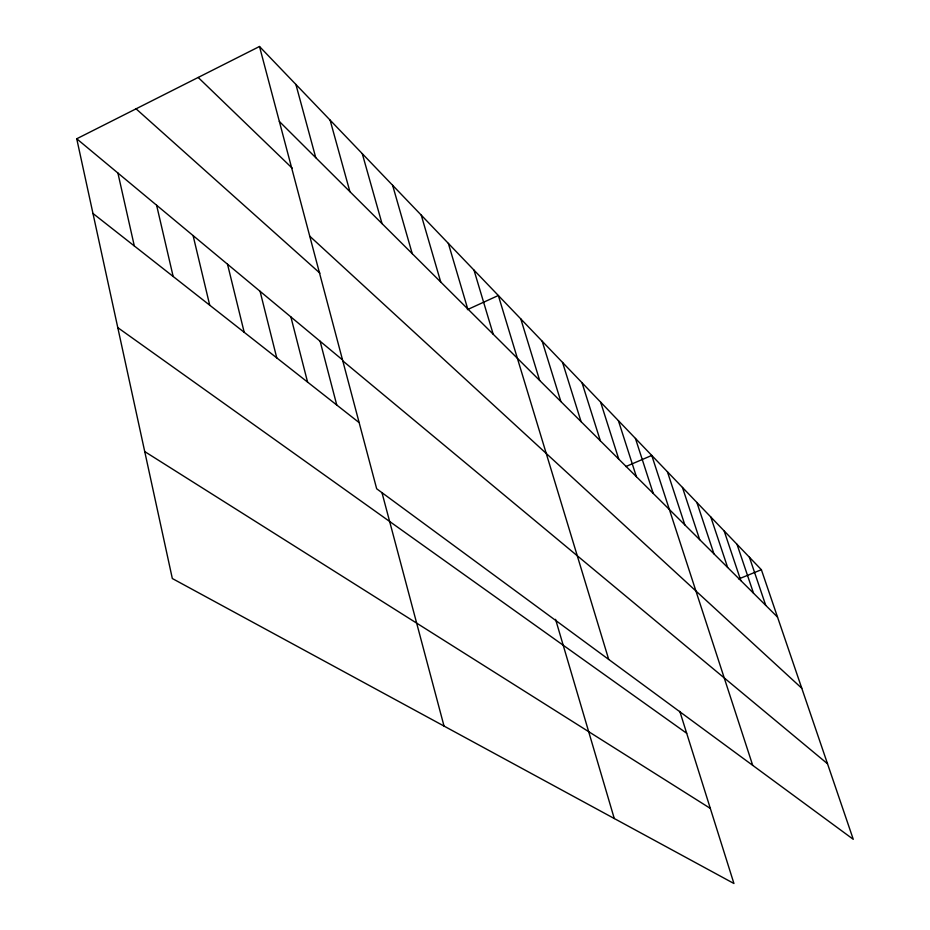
<?xml version="1.0" encoding="UTF-8"?>
<svg xmlns="http://www.w3.org/2000/svg" width="930" height="930" viewBox="0 0 930 930"><rect width="100%" height="100%" fill="white"/><g stroke="black" fill="none" stroke-linecap="round" stroke-linejoin="round"><path stroke-width="1.4" d="M679.795 711.345L733.933 883.5L172.329 578.53L76.737 138.779L259.493 46.5L761.379 569.718L853.263 839.313L376.673 488.773L259.493 46.5M467.372 309.655L498.341 295.496L608.708 659.44M625.82 466.558L651.767 455.444L752.707 765.355M738.769 578.937L761.379 569.718M144.743 451.585L710.311 808.391M117.796 327.639L686.689 733.282M92.977 213.47L358.922 422.441M76.737 138.779L342.298 359.701M342.786 360.875L827.514 763.763M136.059 108.822L319.908 273.129M309.748 236.174L801.776 688.246M198.183 77.457L292.357 168.318M279.349 121.458L777.527 617.102M749.417 557.244L765.739 605.384M737.013 544.317L753.521 593.224M724.144 530.902L740.826 580.599M710.787 516.975L727.644 567.474M696.896 502.491L713.949 553.838M682.457 487.436L699.686 539.656M667.426 471.766L684.84 524.892M635.434 438.425L653.232 493.435M618.404 420.674L636.387 476.672M600.617 402.12L618.775 459.164M582.017 382.742L600.362 440.843M562.557 362.444L581.076 421.65M542.167 341.194L560.871 401.551M520.788 318.897L539.656 380.44M473.998 270.13L493.202 334.23M448.353 243.381L467.697 308.853M555.57 619.345L614.277 818.528M421.255 215.144L440.75 282.046M392.623 185.291L412.234 253.669M362.281 153.671L382.009 223.595M330.103 120.121L349.901 191.661M295.903 84.467L315.758 157.681M382.009 492.784L444.029 726.074M320.106 341.229L336.765 405.027M290.881 316.921L307.574 382.091M260.063 291.288L276.756 357.876M227.513 264.201L244.195 332.289M193.091 235.569L209.715 305.203M156.612 205.228L173.154 276.466M117.901 173.015L134.315 245.95"/></g></svg>
